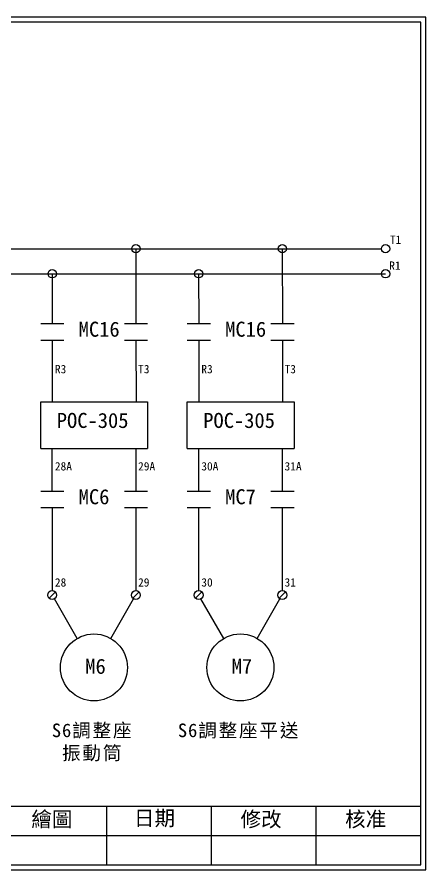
# Model space of a CAD drawing. Extents: x 10 to 297, y 3 to 207.
# Drawn here: x 199.3 to 297, y 3 to 207 of the extents above; entities that cross this region are included whole.
import ezdxf

# ---------------------------------------------------------------- set-up
doc = ezdxf.new("R2010")
doc.units = 0
doc.layers.get('0').update_dxf_attribs({"linetype": 'CONTINUOUS'})
doc.layers.add('圖框層', color=7, linetype='CONTINUOUS')
doc.layers.add('標尺寸層', color=3, linetype='CONTINUOUS')
doc.styles.add('STSL', font='kaiu.ttf')
doc.styles.add('標楷體', font='kaiu.ttf')

msp = doc.modelspace()

# ---------------------------------------------------------------- linework, layer by layer
for p, q in [((227.68, 151.57), (227.7, 133.69)), ((262.68, 151.57), (262.7, 133.69)), ((207.68, 145.57), (207.7, 133.69)), ((242.68, 145.57), (242.7, 133.69)), ((207.7, 129.71), (207.71, 114.93)), ((227.7, 129.71), (227.71, 114.93)), ((242.7, 129.71), (242.71, 114.93)), ((262.7, 129.71), (262.71, 114.93)), ((207.66, 89.65), (207.67, 69.8)), ((227.66, 89.65), (227.67, 69.8)), ((242.66, 89.65), (242.67, 69.8)), ((262.66, 89.65), (262.67, 69.8)), ((208.43, 69.49), (206.92, 67.97)), ((228.43, 69.49), (226.92, 67.97)), ((243.43, 69.49), (241.92, 67.97)), ((263.43, 69.49), (261.92, 67.97)), ((213.66, 58.36), (208.21, 67.8)), ((221.66, 58.36), (227.12, 67.81)), ((248.66, 58.36), (243.21, 67.8)), ((256.66, 58.36), (262.12, 67.81))]:
    msp.add_line(p, q)
for centre, radius in [((287.36, 151.57), 1), ((287.36, 145.57), 1), ((207.67, 68.73), 1.07), ((227.67, 68.73), 1.07), ((242.67, 68.73), 1.07), ((262.67, 68.73), 1.07), ((217.66, 51.43), 8), ((252.66, 51.43), 8)]:
    msp.add_circle(centre, radius)
at = {"layer": '圖框層', "color": 7}
for p, q in [((297, 206.97), (10, 206.97)), ((297, 3), (297, 206.97)), ((295.75, 205.72), (11.25, 205.72)), ((295.75, 4.25), (295.75, 205.72)), ((11.25, 18.25), (295.75, 18.25)), ((220.75, 4.25), (220.75, 18.25)), ((245.75, 4.25), (245.75, 18.25)), ((270.75, 4.25), (270.75, 18.25)), ((145.75, 11.25), (295.75, 11.25)), ((11.25, 4.25), (295.75, 4.25)), ((10, 3), (297, 3))]:
    msp.add_line(p, q, dxfattribs=at)
at = {"layer": '標尺寸層', "color": 7}
for p, q in [((41.09, 151.57), (286.36, 151.57)), ((21.1, 145.57), (287.36, 145.57)), ((204.93, 133.69), (210.49, 133.69)), ((224.93, 133.69), (230.49, 133.69)), ((239.93, 133.69), (245.49, 133.69)), ((259.93, 133.69), (265.49, 133.69)), ((204.93, 129.71), (210.49, 129.71)), ((224.93, 129.71), (230.49, 129.71)), ((239.93, 129.71), (245.49, 129.71)), ((259.93, 129.71), (265.49, 129.71)), ((204.93, 114.96), (210.49, 114.96)), ((204.93, 103.82), (204.93, 114.96)), ((210.49, 114.96), (224.93, 114.96)), ((224.93, 114.96), (230.49, 114.96)), ((230.49, 114.96), (230.49, 103.82)), ((239.93, 114.96), (245.49, 114.96)), ((239.93, 103.82), (239.93, 114.96)), ((245.49, 114.96), (259.93, 114.96)), ((259.93, 114.96), (265.49, 114.96)), ((265.49, 114.96), (265.49, 103.82)), ((204.93, 103.82), (210.49, 103.82)), ((207.71, 93.65), (207.71, 103.82)), ((210.49, 103.82), (224.93, 103.82)), ((224.93, 103.82), (230.49, 103.82)), ((227.71, 93.65), (227.71, 103.82)), ((239.93, 103.82), (245.49, 103.82)), ((242.71, 93.65), (242.71, 103.82)), ((245.49, 103.82), (259.93, 103.82)), ((259.93, 103.82), (265.49, 103.82)), ((262.71, 93.65), (262.71, 103.82)), ((204.93, 93.62), (210.49, 93.62)), ((224.93, 93.62), (230.49, 93.62)), ((239.93, 93.62), (245.49, 93.62)), ((259.93, 93.62), (265.49, 93.62)), ((204.93, 89.65), (210.49, 89.65)), ((224.93, 89.65), (230.49, 89.65)), ((239.93, 89.65), (245.49, 89.65)), ((259.93, 89.65), (265.49, 89.65))]:
    msp.add_line(p, q, dxfattribs=at)
for centre in [(227.68, 151.57), (262.68, 151.57), (207.68, 145.57), (242.68, 145.57)]:
    msp.add_circle(centre, 1, dxfattribs=at)

# ---------------------------------------------------------------- texts
at = {"color": 0, "char_height": 3.25, "width": 29.841, "attachment_point": 2, "style": '標楷體'}
for s, insert in [('{\\T1.1;\\PS6調整座\\P振動筒}', (217.34, 43.43)), ('{\\T1.1;\\PS6調整座平送}', (252.34, 43.43))]:
    msp.add_mtext(s, dxfattribs=dict(at, insert=insert))
at = {"layer": '圖框層', "color": 4, "style": 'STSL'}
for s, height, p in [('T1', 2, (288.39, 152.71)), ('R1', 2, (288.24, 146.52)), ('MC16', 3.6, (214.01, 130.52)), ('MC16', 3.6, (249.01, 130.52)), ('R3', 2, (208.32, 121.78)), ('T3', 2, (228.21, 121.78)), ('R3', 2, (243.32, 121.78)), ('T3', 2, (263.21, 121.78)), ('POC-305', 3.6, (208.77, 108.7)), ('POC-305', 3.6, (243.77, 108.7)), ('28A', 2, (208.32, 98.54)), ('29A', 2, (228.21, 98.54)), ('30A', 2, (243.32, 98.54)), ('31A', 2, (263.21, 98.54)), ('MC6', 3.6, (214.01, 90.45)), ('MC7', 3.6, (249.01, 90.45)), ('28', 2, (208.32, 70.77)), ('29', 2, (228.21, 70.77)), ('30', 2, (243.32, 70.77)), ('31', 2, (263.21, 70.77)), ('M6', 3.6, (215.58, 49.9)), ('M7', 3.6, (250.58, 49.9)), ('繪圖', 3.6, (202.69, 13.34)), ('日期', 3.6, (227.22, 13.59)), ('修改', 3.6, (252.69, 13.34)), ('核准', 3.6, (277.69, 13.34))]:
    msp.add_text(s, height=height, dxfattribs=at).set_placement(p)

doc.saveas('drawing.dxf')
